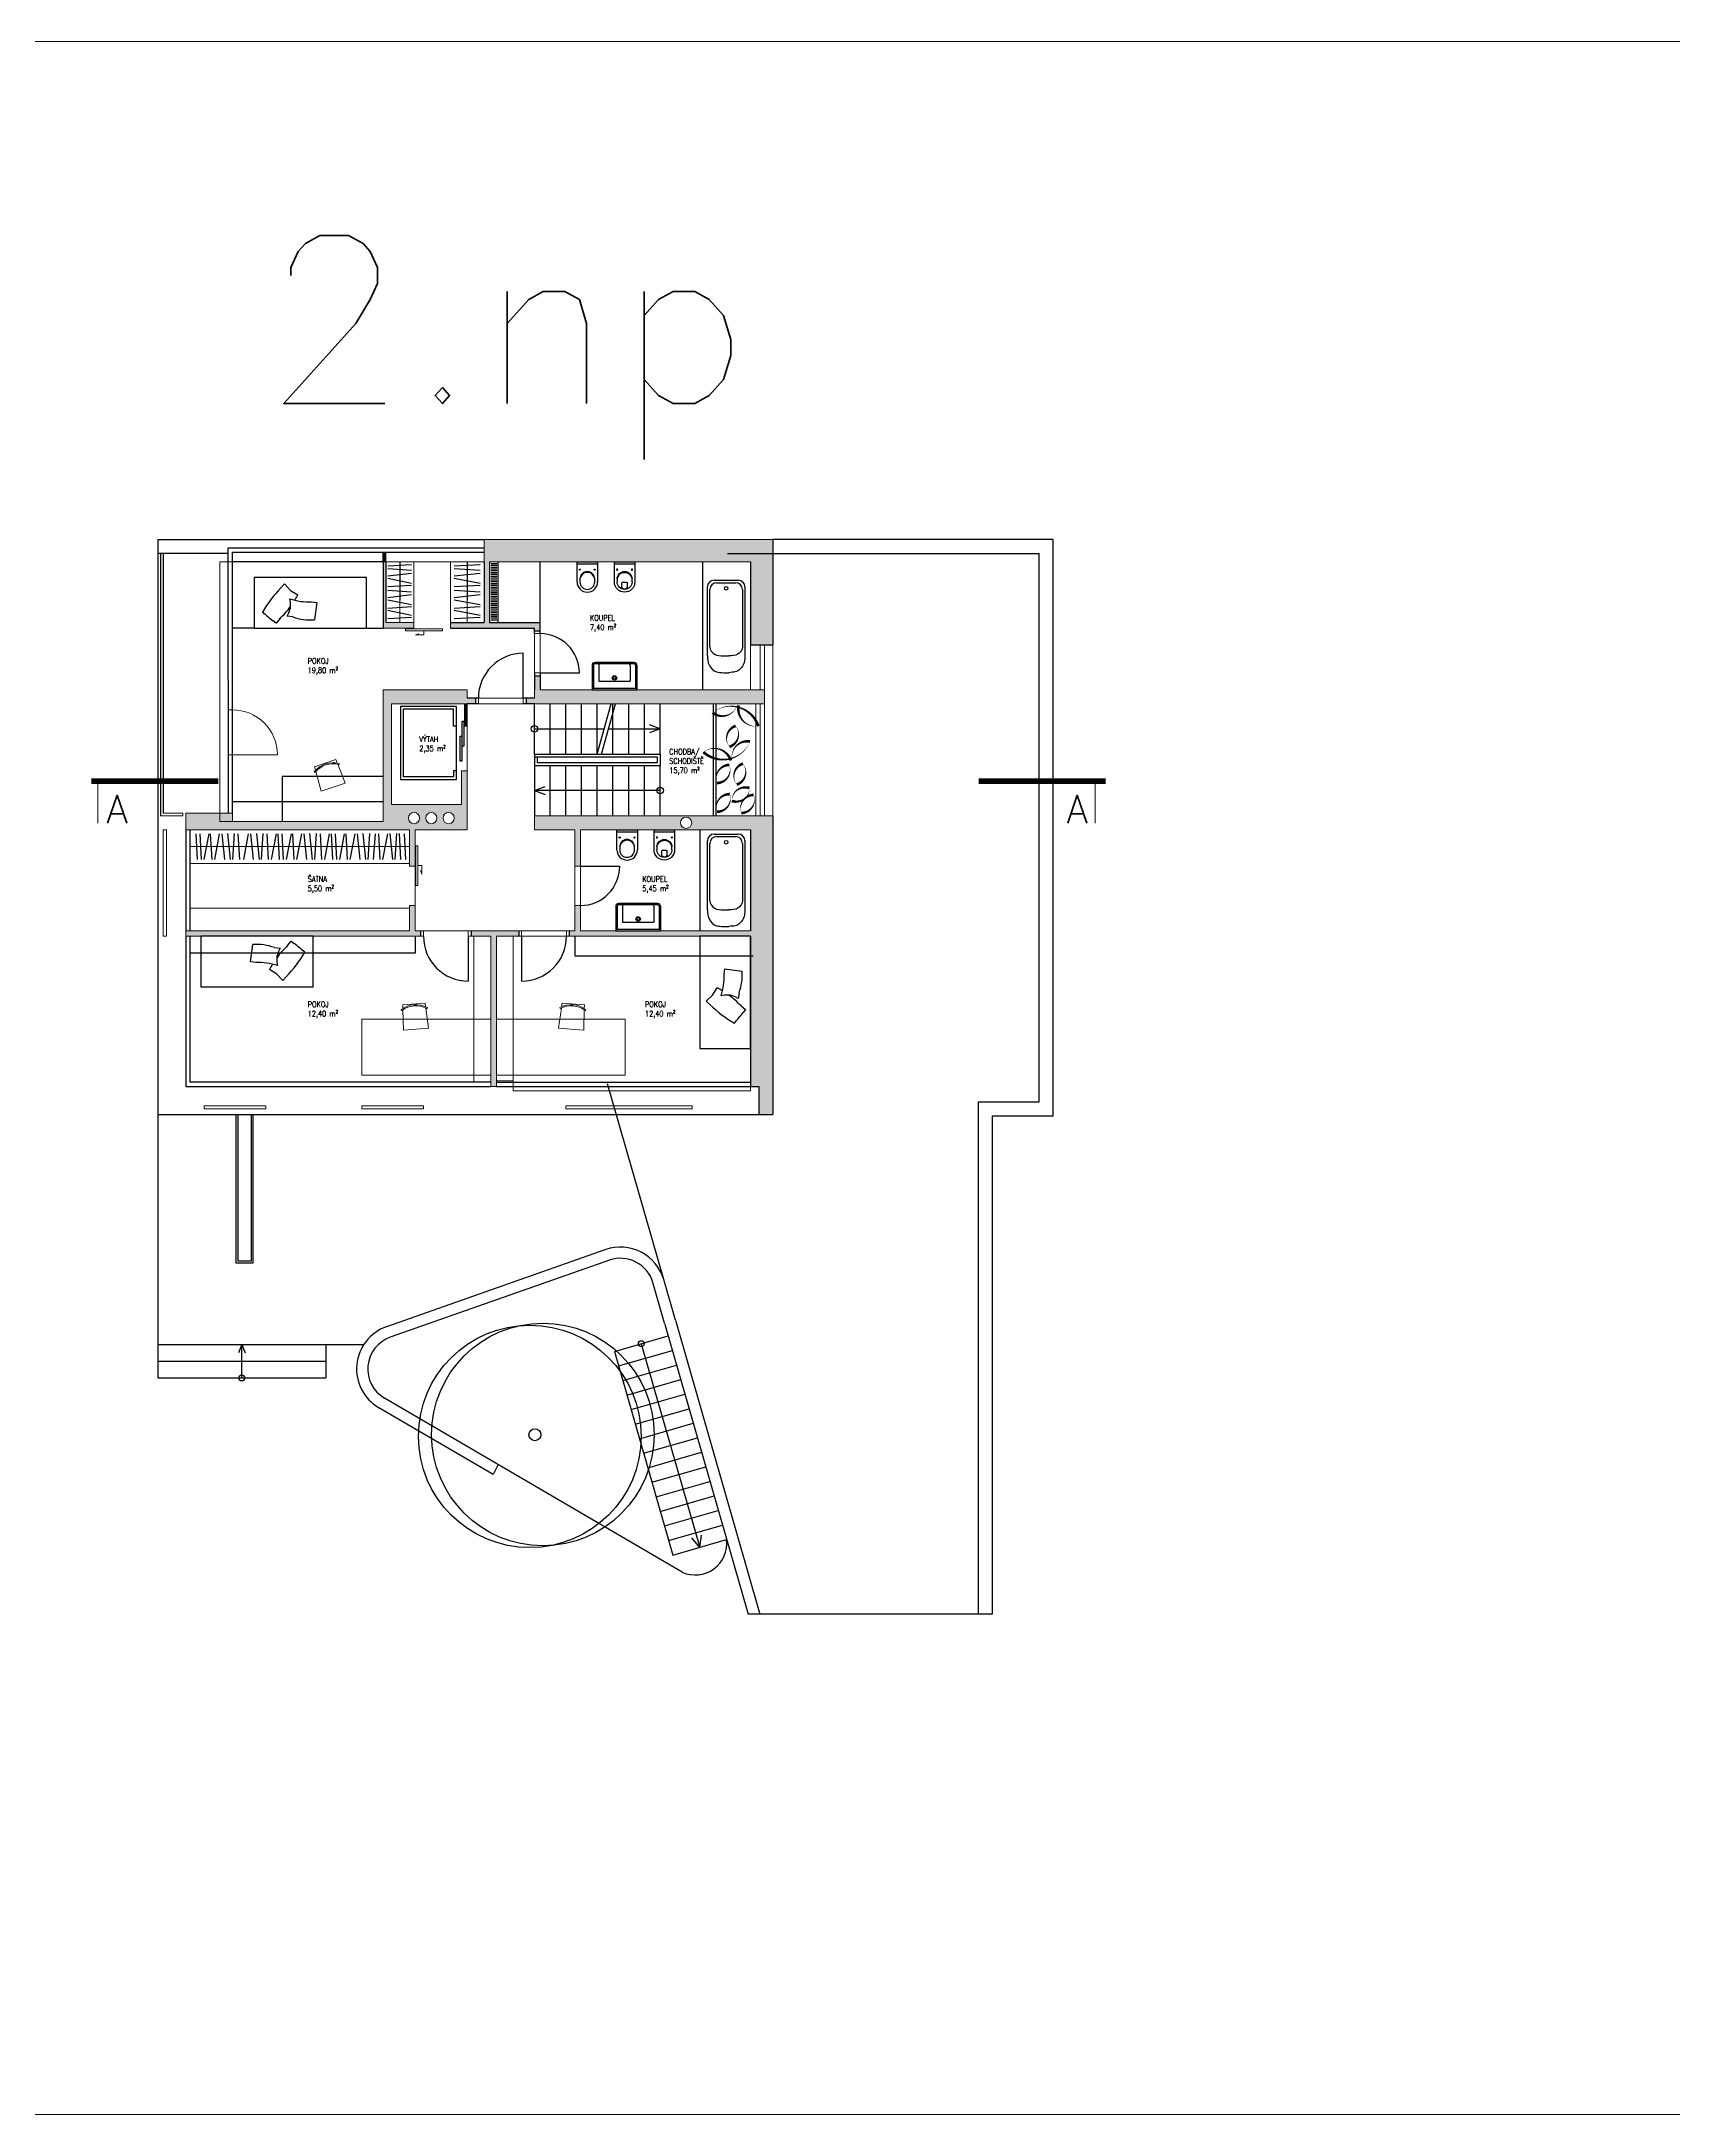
# Model space of a CAD drawing. Header units: metres. Extents: x -442 to 316, y -503 to 125.
# Drawn here: x 36.2 to 65.31, y -29.06 to 7.93 of the extents above; entities that cross this region are included whole.
import ezdxf

# ---------------------------------------------------------------- set-up
doc = ezdxf.new("R2010")
doc.units = ezdxf.units.M
doc.linetypes.add('ČÁRKOVANÁ', pattern=[19.05, 12.7, -6.35])
doc.layers.add('FLOATING-WINDOWS', color=2, linetype='Continuous', plot=False)
for name, color, linetype in [('koty', 4, 'Continuous'), ('nove zdivo akce', 3, 'Continuous'), ('PEN50', 7, 'Continuous'), ('popis', 6, 'Continuous'), ('SRAFA', 251, 'Continuous'), ('SRAFY', 3, 'Continuous'), ('stávající stromy', 86, 'Continuous'), ('zariz.predmety', 203, 'Continuous'), ('ZARIZOVAKY', 251, 'Continuous'), ('ZDIVO', 1, 'Continuous')]:
    doc.layers.add(name, color=color, linetype=linetype)
doc.layers.add('Standard', color=7, linetype='Continuous', lineweight=25)
doc.styles.add('ROMANS', font='romans.shx', dxfattribs={"width": 0.7})

# ---------------------------------------------------------------- blocks, each defined once
blk = doc.blocks.new('WC 540 Starck 3')
at = {"linetype": 'ByBlock'}
for p, q in [((81.017, 94.399), (80.66, 94.399)), ((80.66, 94.349), (80.713, 94.349)), ((80.982, 94.034), (80.982, 94.399)), ((81.017, 94.034), (81.017, 94.399)), ((80.568, 94.265), (80.637, 94.265)), ((80.568, 94.168), (80.637, 94.168)), ((80.657, 94.188), (80.657, 94.245)), ((80.713, 94.084), (80.66, 94.084)), ((80.66, 94.034), (81.017, 94.034))]:
    blk.add_line(p, q, dxfattribs=at)
for centre in [(80.88, 94.348), (80.88, 94.084)]:
    blk.add_circle(centre, 0.0102, dxfattribs=at)
for centre, radius, start, end in [((80.66, 94.216), 0.183, 90, 270), ((80.66, 94.216), 0.133, 90, 270), ((80.713, 94.216), 0.133, 270, 90), ((80.697, 94.216), 0.133, 276.5328, 83.4672), ((80.621, 94.216), 0.09, 165.9057, 194.0943), ((80.568, 94.23), 0.035, 90, 165.9057), ((80.568, 94.203), 0.035, 194.0943, 270), ((80.637, 94.245), 0.02, 360, 90), ((80.637, 94.188), 0.02, 270, 0)]:
    blk.add_arc(centre, radius, start, end, dxfattribs=at)
blk = doc.blocks.new('zidle450-p')
at = {"lineweight": 0}
for p, q in [((0.096, 0.228), (0.087, 0.233)), ((0.096, -0.228), (0.087, -0.233))]:
    blk.add_line(p, q, dxfattribs=at)
for points in [[(0.064, 0.204), (0, 0.2), (0, -0.2), (0.064, -0.204)], [(0.088, -0.205), (0.45, -0.225), (0.45, 0.225), (0.088, 0.205)]]:
    blk.add_lwpolyline(points, dxfattribs=at)
for centre, radius, start, end in [((0.45, 0), 0.436, 147.9324, 212.0676), ((0.45, 0), 0.416, 147.9482, 212.0518), ((0.085, 0.229), 0.005, 57.2679, 147.9324), ((0.093, 0.223), 0.005, 327.9482, 57.2679), ((0.085, -0.229), 0.005, 212.0676, 302.7321), ((0.093, -0.223), 0.005, 302.7321, 32.0518)]:
    blk.add_arc(centre, radius, start, end, dxfattribs=at)

msp = doc.modelspace()

# ---------------------------------------------------------------- hatches: boundary and pattern name
at = {"layer": 'koty', "linetype": 'Continuous', "lineweight": 0}
h = msp.add_hatch(dxfattribs=at)
h.set_pattern_fill('ANGLE', color=256, style=0)
h.set_pattern_definition([(0, (0, 0), (0, 6.985), [5.08, -1.905]), (90, (0, 0), (-6.985, 4e-16), [5.08, -1.905])])
h.paths.add_polyline_path([(39.670321, -12.062585), (38.769012, -12.062585), (38.769012, -12.962585), (38.769012, -13.388423), (39.670321, -13.388423)])
at = {"layer": 'SRAFA', "linetype": 'Continuous', "lineweight": 0}
for points in [[(44.094414, -0.955777), (44.094414, -1.355777), (44.094414, -2.435763), (43.494414, -2.435763), (43.494414, -2.535763), (44.994414, -2.535763), (44.994414, -2.585777), (45.094414, -2.585777), (45.094414, -2.435763), (44.194414, -2.435763), (44.194414, -1.355777), (48.844414, -1.355777), (48.844414, -2.835777), (49.244414, -2.835777), (49.244414, -0.955777), (46.134414, -0.955777)], [(42.344414, -1.180777), (42.294414, -1.180777), (42.294414, -1.355777), (42.344414, -1.355777)], [(42.844414, -2.435763), (42.344414, -2.435763), (42.344414, -1.355777), (42.294414, -1.355777), (42.294414, -2.535763), (42.844414, -2.535763)], [(44.994414, -3.385777), (44.994414, -3.635777), (44.994414, -3.785777), (44.844414, -3.785777), (44.844414, -3.885777), (44.994414, -3.885777), (49.094414, -3.885777), (49.094414, -3.635777), (47.944414, -3.635777), (45.094414, -3.635777), (45.094414, -3.385777)], [(43.744414, -4.285777), (43.794414, -4.285777), (43.794414, -3.885777), (43.744414, -3.885777)], [(42.964414, -8.035777), (42.964414, -7.935777), (42.864414, -7.935777), (42.864414, -7.485777), (42.764414, -7.485777), (42.764414, -7.935777), (38.774414, -7.935777), (38.774414, -8.035777)], [(44.314414, -8.035777), (44.714414, -8.035777), (44.714414, -7.935777), (43.864414, -7.935777), (43.864414, -8.035777), (44.214414, -8.035777), (44.214414, -10.515777), (44.214414, -10.715777), (44.314414, -10.715777), (44.314414, -10.515777)]]:
    msp.add_hatch(color=256, dxfattribs=at).paths.add_polyline_path(points)
h = msp.add_hatch(color=256, dxfattribs=at)
h.paths.add_polyline_path([(43.744414, -3.885777), (43.744414, -4.285777), (43.794414, -4.285777), (43.794414, -3.885777), (43.944414, -3.885777), (43.944414, -3.785777), (43.794414, -3.785777), (43.794414, -3.635777), (42.294414, -3.635777), (42.294414, -5.985777), (39.610433, -5.985725), (39.610433, -5.835725), (38.774414, -5.835777), (38.774414, -6.135777), (42.764414, -6.135777), (42.764414, -6.785777), (42.864414, -6.785777), (42.864414, -6.135777), (43.794414, -6.135777), (43.794414, -5.085777), (43.694414, -5.085777), (43.694414, -5.685777), (42.444414, -5.685777), (42.444414, -3.885777)])
h.paths.add_polyline_path([(43.563116, -5.927251, -1), (43.363116, -5.927251, -1)], flags=16)
h.paths.add_polyline_path([(43.255058, -5.927251, -1), (43.055058, -5.927251, -1)], flags=16)
h.paths.add_polyline_path([(42.946047, -5.927251, -1), (42.746047, -5.927251, -1)], flags=16)
h = msp.add_hatch(color=256, dxfattribs=at)
h.paths.add_polyline_path([(44.994414, -5.885777), (44.994414, -6.135777), (45.714414, -6.135777), (45.714414, -6.785777), (45.814414, -6.785777), (45.814414, -6.135777), (48.844414, -6.135777), (48.844414, -7.935777), (45.814414, -7.935777), (45.814414, -7.485777), (45.714414, -7.485777), (45.714414, -7.935777), (45.614414, -7.935777), (45.614414, -8.035777), (48.844414, -8.035777), (48.844414, -10.035777), (48.844414, -10.715777), (48.994414, -10.715777), (48.994414, -11.215777), (49.244414, -11.215777), (49.244414, -5.885777)])
h.paths.add_polyline_path([(47.797933, -6.010777, -1), (47.597933, -6.010777, -1)], flags=16)
at = {"layer": 'SRAFY', "linetype": 'Continuous', "lineweight": 0}
h = msp.add_hatch(dxfattribs=at)
h.set_pattern_fill('ANSI32', color=256, scale=0.01, style=0)
h.paths.add_polyline_path([(37.011297, -19.285085), (37.011297, -18.940085), (37.236297, -18.940085), (37.236297, -19.285085)], flags=9)
h = msp.add_hatch(dxfattribs=at)
h.set_pattern_fill('ANSI32', color=256, scale=0.01, style=0)
h.paths.add_polyline_path([(39.297821, -20.98987), (39.642821, -20.98987), (39.642821, -21.21487), (39.297821, -21.21487)], flags=9)
h = msp.add_hatch(dxfattribs=at)
h.set_pattern_fill('ANSI32', color=256, scale=0.01, style=0)
h.paths.add_polyline_path([(37.011307, -22.935085), (37.011307, -22.590085), (37.236307, -22.590085), (37.236307, -22.935085)], flags=9)
h = msp.add_hatch(dxfattribs=at)
h.set_pattern_fill('ANSI32', color=256, scale=0.01, style=0)
h.paths.add_polyline_path([(38.781959, -22.935085), (38.781959, -22.590085), (39.006959, -22.590085), (39.006959, -22.935085)], flags=9)

# ---------------------------------------------------------------- linework, layer by layer
at = {"linetype": 'ByBlock'}
for p, q in [((45.754414, -1.713277), (45.754414, -1.355777)), ((45.754414, -1.355777), (46.119414, -1.355777)), ((45.754414, -1.390777), (46.119414, -1.390777)), ((46.119414, -1.355777), (46.119414, -1.713277)), ((45.804414, -1.66066), (45.804414, -1.713277)), ((46.069414, -1.713277), (46.069414, -1.66066)), ((46.463904, -6.493277), (46.463904, -6.135777)), ((46.463904, -6.135777), (46.828904, -6.135777)), ((46.463904, -6.170777), (46.828904, -6.170777)), ((46.828904, -6.135777), (46.828904, -6.493277)), ((46.513904, -6.44066), (46.513904, -6.493277)), ((46.778904, -6.493277), (46.778904, -6.44066))]:
    msp.add_line(p, q, dxfattribs=at)
for centre in [(45.804981, -1.492913), (46.068848, -1.492913), (46.514471, -6.272913), (46.778338, -6.272913)]:
    msp.add_circle(centre, 0.010191, dxfattribs=at)
for centre, radius, start, end in [((45.936914, -1.713277), 0.1825, 180, 0), ((45.936914, -1.66066), 0.1325, 0, 180), ((45.936914, -1.675833), 0.133366, 6.5328162, 173.4671838), ((45.936914, -1.713277), 0.1325, 180, 0), ((46.646404, -6.493277), 0.1825, 180, 0), ((46.646404, -6.44066), 0.1325, 0, 180), ((46.646404, -6.455833), 0.133366, 6.5328162, 173.4671838), ((46.646404, -6.493277), 0.1325, 180, 0)]:
    msp.add_arc(centre, radius, start, end, dxfattribs=at)
at = {"layer": 'FLOATING-WINDOWS', "linetype": 'Continuous', "lineweight": 0}
msp.add_lwpolyline([(-36.830295, 7.929393), (92.34374, 7.929393), (92.34374, -29.056503), (-36.830295, -29.056503)], close=True, dxfattribs=at)
at = {"layer": 'FLOATING-WINDOWS', "linetype": 'Continuous', "lineweight": 0, "flags": 128}
for points in [[(41.229671, -1.355777), (41.229671, -1.355777), (40.494414, -1.355777), (39.384414, -1.355777), (39.384414, -5.985777), (42.294414, -5.985777), (42.294414, -3.635777), (43.794414, -3.635777), (43.794414, -3.785777), (44.994414, -3.785777), (44.994414, -2.535763), (43.494414, -2.535763), (43.494414, -2.435763), (44.094414, -2.435763), (44.094414, -1.355777), (41.229671, -1.355777)], [(44.194414, -1.355777), (44.194414, -2.435763), (45.094414, -2.435763), (45.094414, -3.635777), (48.844414, -3.635777), (48.844414, -1.355777)], [(42.444414, -3.885777), (42.444414, -5.685777), (43.694414, -5.685777), (43.694414, -5.085777), (43.794414, -5.085777), (43.794414, -3.885777)], [(43.794414, -3.885777), (48.941043, -3.885777), (48.944414, -5.885777), (44.994414, -5.885777), (44.994414, -6.135777), (45.714414, -6.135777), (45.714414, -7.935777), (42.864414, -7.935777), (42.864414, -6.135777), (43.794414, -6.135777)], [(45.814414, -6.135777), (45.814414, -6.785777), (45.814414, -7.485777), (45.814414, -7.935777), (48.844414, -7.935777), (48.844414, -6.135777)], [(48.844414, -8.035777), (48.844414, -10.615777), (48.844414, -10.790777), (48.020419, -10.790777), (44.614414, -10.790777), (44.614414, -10.615777), (44.314414, -10.615777), (44.314414, -8.035777)]]:
    msp.add_lwpolyline(points, close=True, dxfattribs=at)
at = {"layer": 'nove zdivo akce', "linetype": 'Continuous'}
for p, q in [((38.274414, -0.955777), (44.094414, -0.955777)), ((38.274414, -0.955777), (38.274414, -1.205777)), ((39.533839, -1.105777), (44.094414, -1.105777)), ((39.534915, -5.835728), (39.533839, -1.105777)), ((38.274414, -1.205777), (38.274414, -11.215777)), ((39.533895, -1.205777), (38.274414, -1.205777)), ((38.324414, -1.205777), (38.324414, -5.885777)), ((38.374414, -1.205777), (38.374414, -5.835777)), ((39.608856, -1.180777), (42.294414, -1.180777)), ((39.609915, -5.835725), (39.608856, -1.180777)), ((42.294414, -1.355777), (39.608896, -1.355978)), ((42.344414, -1.180777), (44.094414, -1.180777)), ((44.994414, -2.585777), (45.094414, -2.585777)), ((44.794414, -3.785777), (44.794414, -2.985777)), ((44.994414, -3.385777), (45.094414, -3.385777)), ((45.094414, -3.335777), (45.794414, -3.335777)), ((42.602153, -3.932629), (42.602153, -5.235777)), ((43.602153, -3.932629), (42.602153, -3.932629)), ((42.652153, -3.982629), (42.652153, -5.185777)), ((43.552153, -3.982629), (42.652153, -3.982629)), ((43.552153, -4.285777), (43.552153, -3.982629)), ((43.602153, -5.235777), (43.602153, -3.932629)), ((43.944414, -3.785777), (43.944414, -3.885777)), ((44.844414, -3.785777), (44.844414, -3.885777)), ((44.994414, -4.785777), (44.994414, -3.885777)), ((45.274414, -4.785777), (45.274414, -3.885777)), ((45.554414, -4.785777), (45.554414, -3.885777)), ((45.834414, -4.785777), (45.834414, -3.885777)), ((46.114414, -4.785777), (46.114414, -3.885777)), ((46.114414, -4.785777), (46.363574, -3.885777)), ((46.192235, -4.785777), (46.441395, -3.885777)), ((46.394414, -4.785777), (46.394414, -3.885777)), ((46.674414, -4.785777), (46.674414, -3.885777)), ((46.674414, -4.785777), (46.674414, -3.885777)), ((46.954414, -4.785777), (46.954414, -3.885777)), ((46.954414, -4.785777), (46.954414, -3.885777)), ((47.234414, -4.785777), (47.234414, -3.885777)), ((47.234414, -4.785777), (47.234414, -3.885777)), ((48.184414, -5.885777), (48.184414, -3.885777)), ((48.234414, -5.885777), (48.234414, -3.885777)), ((43.602153, -4.285777), (43.552153, -4.285777)), ((44.994414, -4.335777), (46.238994, -4.335777)), ((46.316815, -4.335777), (47.234414, -4.335777)), ((47.234414, -4.335777), (47.04298, -4.264495)), ((47.234414, -4.335777), (47.04298, -4.407058)), ((44.994414, -4.785777), (47.234414, -4.785777)), ((44.994414, -4.785777), (44.994414, -4.985777)), ((47.234414, -4.785777), (47.234414, -4.985777)), ((43.602153, -5.085777), (43.552153, -5.085777)), ((43.552153, -5.085777), (43.552153, -5.185777)), ((44.994414, -4.835777), (47.184414, -4.835777)), ((44.994414, -4.985777), (47.234414, -4.985777)), ((44.994414, -4.985777), (44.994414, -5.885777)), ((45.044414, -4.835777), (45.044414, -4.935777)), ((45.044414, -4.935777), (47.184414, -4.935777)), ((45.274414, -5.885777), (45.274414, -4.985777)), ((45.554414, -5.885777), (45.554414, -4.985777)), ((45.834414, -5.885777), (45.834414, -4.985777)), ((46.114414, -5.885777), (46.114414, -4.985777)), ((46.394414, -5.885777), (46.394414, -4.985777)), ((46.674414, -5.885777), (46.674414, -4.985777)), ((46.674414, -5.885777), (46.674414, -4.985777)), ((46.954414, -5.885777), (46.954414, -4.985777)), ((46.954414, -5.885777), (46.954414, -4.985777)), ((47.184414, -4.835777), (47.184414, -4.935777)), ((47.234414, -5.885777), (47.234414, -4.985777)), ((47.234414, -5.885777), (47.234414, -4.985777)), ((42.602153, -5.235777), (43.602153, -5.235777)), ((42.652153, -5.185777), (43.552153, -5.185777)), ((44.994414, -5.435777), (45.185848, -5.364495)), ((47.234414, -5.435777), (44.994414, -5.435777)), ((44.994414, -5.435777), (45.185848, -5.507058)), ((38.774414, -6.135777), (38.774414, -7.935777)), ((38.849414, -6.135777), (38.849414, -7.935777)), ((45.814414, -6.785777), (46.514414, -6.785777)), ((38.774414, -8.035777), (38.774414, -10.715777)), ((38.849414, -8.035777), (38.849414, -10.640777)), ((42.964414, -7.935777), (42.964414, -8.035777)), ((43.814414, -8.035777), (43.814414, -8.835777)), ((43.864414, -7.935777), (43.864414, -8.035777)), ((44.714414, -7.935777), (44.714414, -8.035777)), ((44.764414, -8.035777), (44.764414, -8.835777)), ((45.614414, -7.935777), (45.614414, -8.035777)), ((38.774414, -10.715777), (44.214414, -10.715777)), ((44.214414, -10.640777), (38.849414, -10.640777)), ((44.314414, -10.640777), (48.844414, -10.640777)), ((44.314414, -10.715777), (48.844414, -10.715777)), ((38.274414, -11.215777), (48.994414, -11.215777))]:
    msp.add_line(p, q, dxfattribs=at)
for points in [[(43.73252, -4.643104), (43.705196, -4.643104), (43.705196, -4.197815), (43.73252, -4.197815)], [(43.696952, -4.911242), (43.669628, -4.911242), (43.669628, -4.465953), (43.696952, -4.465953)]]:
    msp.add_lwpolyline(points, close=True, dxfattribs=at)
for centre in [(44.994414, -4.335777), (47.234414, -5.435777)]:
    msp.add_circle(centre, 0.058597, dxfattribs=at)
for centre, radius, start, end in [((45.094414, -3.335777), 0.7, 0, 90), ((44.794414, -3.785777), 0.8, 90, 180), ((45.814414, -6.785777), 0.7, 270, 360), ((43.814414, -8.035777), 0.8, 180, 270), ((44.764414, -8.035777), 0.8, 270, 360)]:
    msp.add_arc(centre, radius, start, end, dxfattribs=at)
at = {"layer": 'PEN50'}
for p, q in [((45.094414, -2.435763), (45.094414, -1.355777)), ((46.022189, -3.200777), (46.022189, -3.635777)), ((46.047189, -3.200777), (46.047189, -3.610777)), ((46.772189, -3.150777), (46.072189, -3.150777)), ((46.772189, -3.175777), (46.072189, -3.175777)), ((46.142189, -3.200777), (46.142189, -3.485777)), ((46.702189, -3.200777), (46.702189, -3.485777)), ((46.797189, -3.200777), (46.797189, -3.610777)), ((46.822189, -3.200777), (46.822189, -3.635777)), ((46.022189, -3.610777), (46.822189, -3.610777)), ((46.022189, -3.635777), (46.822189, -3.635777)), ((46.142189, -3.485777), (46.702189, -3.485777)), ((46.442529, -7.500777), (46.442529, -7.935777)), ((46.467529, -7.500777), (46.467529, -7.910777)), ((47.192529, -7.450777), (46.492529, -7.450777)), ((47.192529, -7.475777), (46.492529, -7.475777)), ((46.562529, -7.500777), (46.562529, -7.785777)), ((47.122529, -7.500777), (47.122529, -7.785777)), ((47.217529, -7.500777), (47.217529, -7.910777)), ((47.242529, -7.500777), (47.242529, -7.935777)), ((46.442529, -7.910777), (47.242529, -7.910777)), ((46.442529, -7.935777), (47.242529, -7.935777)), ((46.562529, -7.785777), (47.122529, -7.785777))]:
    msp.add_line(p, q, dxfattribs=at)
for centre, radius in [((46.422189, -3.425777), 0.04), ((46.422189, -3.425777), 0.025), ((46.842529, -7.725777), 0.04), ((46.842529, -7.725777), 0.025)]:
    msp.add_circle(centre, radius, dxfattribs=at)
for centre, radius, start, end in [((46.072189, -3.200777), 0.05, 90, 180), ((46.072189, -3.200777), 0.025, 90, 180), ((46.167189, -3.200777), 0.025, 90, 180), ((46.677189, -3.200777), 0.025, 0, 90), ((46.772189, -3.200777), 0.05, 0, 90), ((46.772189, -3.200777), 0.025, 0, 90), ((46.492529, -7.500777), 0.05, 90, 180), ((46.492529, -7.500777), 0.025, 90, 180), ((46.587529, -7.500777), 0.025, 90, 180), ((47.097529, -7.500777), 0.025, 0, 90), ((47.192529, -7.500777), 0.05, 0, 90), ((47.192529, -7.500777), 0.025, 0, 90)]:
    msp.add_arc(centre, radius, start, end, dxfattribs=at)
at = {"layer": 'SRAFA', "linetype": 'Continuous', "lineweight": 0}
for p, q in [((42.844414, -1.355777), (42.844414, -2.435763)), ((43.494414, -1.355777), (43.494414, -2.435763)), ((42.590378, -2.035763), (42.590378, -2.435763)), ((43.794414, -2.035763), (43.794414, -2.435763)), ((43.023426, -2.588398), (43.023426, -2.655244)), ((42.874814, -2.655244), (42.931832, -2.637305)), ((43.023426, -2.655244), (42.874814, -2.655244)), ((42.764414, -6.435777), (38.849414, -6.435777)), ((38.849414, -6.735777), (42.764414, -6.735777)), ((42.915745, -6.77361), (42.983799, -6.77361)), ((42.983799, -6.927916), (42.961371, -6.862797)), ((42.983799, -6.77361), (42.983799, -6.927916)), ((38.849414, -7.535777), (42.764414, -7.535777)), ((43.914414, -8.035777), (43.914414, -10.640777)), ((44.614414, -8.035777), (44.614414, -10.640777)), ((41.914414, -9.515777), (44.214414, -9.515777)), ((41.914414, -10.515777), (41.914414, -9.515777)), ((46.614414, -9.515777), (44.314414, -9.515777)), ((46.614414, -10.515777), (46.614414, -9.515777)), ((44.214414, -10.515777), (41.914414, -10.515777)), ((44.314414, -10.515777), (46.614414, -10.515777))]:
    msp.add_line(p, q, dxfattribs=at)
at = {"layer": 'SRAFA', "linetype": 'Continuous'}
for p, q in [((44.320521, -1.388137), (44.220521, -1.388137)), ((44.320521, -1.420616), (44.220521, -1.420616)), ((44.320521, -1.453094), (44.220521, -1.453094)), ((44.344414, -2.435763), (44.344414, -1.355777)), ((44.320521, -1.485573), (44.220521, -1.485573)), ((44.320521, -1.518052), (44.220521, -1.518052)), ((44.320521, -1.550531), (44.220521, -1.550531)), ((44.320521, -1.58301), (44.220521, -1.58301)), ((44.320521, -1.615488), (44.220521, -1.615488)), ((44.320521, -1.647967), (44.220521, -1.647967)), ((44.320521, -1.680446), (44.220521, -1.680446)), ((44.320521, -1.712925), (44.220521, -1.712925)), ((44.320521, -1.745403), (44.220521, -1.745403)), ((44.320521, -1.777882), (44.220521, -1.777882)), ((44.320521, -1.810361), (44.220521, -1.810361)), ((44.320521, -1.84284), (44.220521, -1.84284)), ((44.320521, -1.875318), (44.220521, -1.875318)), ((44.320521, -1.907797), (44.220521, -1.907797)), ((44.320521, -1.940276), (44.220521, -1.940276)), ((44.320521, -1.972755), (44.220521, -1.972755)), ((44.320521, -2.005234), (44.220521, -2.005234)), ((44.320521, -2.037712), (44.220521, -2.037712)), ((44.320521, -2.070191), (44.220521, -2.070191)), ((44.320521, -2.10267), (44.220521, -2.10267)), ((44.320521, -2.135149), (44.220521, -2.135149)), ((44.320521, -2.167627), (44.220521, -2.167627)), ((44.320521, -2.200106), (44.220521, -2.200106)), ((44.320521, -2.232585), (44.220521, -2.232585)), ((44.320521, -2.265064), (44.220521, -2.265064)), ((44.320521, -2.297542), (44.220521, -2.297542)), ((44.320521, -2.330021), (44.220521, -2.330021)), ((44.320521, -2.3625), (44.220521, -2.3625)), ((44.320521, -2.394979), (44.220521, -2.394979))]:
    msp.add_line(p, q, dxfattribs=at)
at = {"layer": 'SRAFA', "linetype": 'Continuous', "lineweight": 0}
for points in [[(42.692279, -2.588398), (43.354574, -2.588398), (43.354574, -2.548559), (42.692279, -2.548559)], [(42.880137, -6.420925), (42.915745, -6.420925), (42.915745, -7.126295), (42.880137, -7.126295)]]:
    msp.add_lwpolyline(points, close=True, dxfattribs=at)
at = {"layer": 'SRAFY', "linetype": 'Continuous', "lineweight": 0}
for p, q in [((42.344414, -1.355777), (44.094414, -1.355777)), ((48.844414, -2.835777), (48.844414, -3.635777)), ((49.019414, -2.835777), (49.019414, -3.635777)), ((49.094414, -2.835777), (49.094414, -3.635777)), ((49.244414, -2.835777), (49.244414, -5.885777)), ((39.534405, -3.995101), (39.609405, -3.995101)), ((49.019414, -3.885777), (49.019414, -5.885777)), ((49.094414, -3.885777), (49.094414, -5.885777)), ((39.534405, -4.795101), (40.409587, -4.795101)), ((38.724414, -5.885777), (38.324414, -5.885777)), ((38.724414, -5.835777), (38.374414, -5.835777)), ((38.724414, -5.885777), (38.724414, -5.835777)), ((38.774414, -7.935777), (38.774414, -8.035777))]:
    msp.add_line(p, q, dxfattribs=at)
at = {"layer": 'SRAFY', "color": 252, "linetype": 'Continuous', "lineweight": 0}
for points in [[(38.374414, -6.135777), (38.374414, -8.035777), (38.430866, -8.035777), (38.430866, -6.135777)], [(39.103629, -11.115777), (40.203629, -11.115777), (40.203629, -11.059324), (39.103629, -11.059324)], [(41.915808, -11.115777), (43.015808, -11.115777), (43.015808, -11.059324), (41.915808, -11.059324)], [(45.554598, -11.115777), (47.804598, -11.115777), (47.804598, -11.059324), (45.554598, -11.059324)]]:
    msp.add_lwpolyline(points, close=True, dxfattribs=at)
at = {"layer": 'SRAFY', "linetype": 'Continuous', "lineweight": 0}
msp.add_arc((39.609587, -4.795101), 0.8, 0, 90.013035, dxfattribs=at)
at = {"layer": 'Standard', "color": 7, "linetype": 'ByBlock'}
for p, q in [((54.244414, -0.956513), (49.244414, -0.955777)), ((54.244414, -11.240777), (54.244414, -0.956513)), ((48.434383, -1.205777), (53.994414, -1.206481)), ((53.994414, -10.990777), (53.994414, -1.206481)), ((54.244414, -8.985777), (54.244414, -2.685777)), ((54.244414, -9.115777), (54.244414, -8.985777)), ((47.298776, -14.159426), (46.296426, -10.665777)), ((52.904414, -10.990777), (52.904414, -20.130238)), ((52.904414, -10.990777), (53.994414, -10.990777)), ((38.274414, -11.215777), (38.274414, -15.315777)), ((53.154414, -11.240777), (53.154414, -20.130238)), ((53.154414, -11.240777), (54.244414, -11.240777)), ((46.26411, -13.625428), (42.356221, -15.001338)), ((46.33053, -13.814077), (42.422641, -15.189987)), ((46.33053, -13.814077), (42.422641, -15.189987)), ((47.314498, -14.939438), (47.106532, -14.214582)), ((47.506742, -14.884282), (47.298776, -14.159426)), ((47.314498, -14.939438), (48.802996, -20.130238)), ((47.506749, -14.884308), (49.011056, -20.130238)), ((38.274414, -15.315777), (41.953874, -15.315777)), ((38.274414, -15.315777), (38.274414, -15.915777)), ((39.774414, -15.315777), (39.714053, -15.464536)), ((39.774414, -15.915777), (39.774414, -15.315777)), ((39.774414, -15.315777), (39.834776, -15.464536)), ((41.274414, -15.315777), (41.274414, -15.915777)), ((46.419058, -15.441256), (47.379402, -15.165777)), ((46.419058, -15.441256), (47.461336, -19.07472)), ((46.493507, -15.700789), (47.45385, -15.42531)), ((46.899229, -15.303513), (47.941508, -18.93698)), ((38.274414, -15.615777), (41.274414, -15.615777)), ((46.567955, -15.960322), (47.528299, -15.684843)), ((38.274414, -15.915777), (41.274414, -15.915777)), ((46.642403, -16.219856), (47.602747, -15.944376)), ((46.716852, -16.479389), (47.677195, -16.203909)), ((44.258002, -17.639856), (42.217955, -16.446459)), ((47.629628, -19.380499), (42.318942, -16.273828)), ((46.7913, -16.738922), (47.751644, -16.463442)), ((46.865749, -16.998455), (47.826092, -16.722975)), ((46.940197, -17.257988), (47.900541, -16.982508)), ((47.014646, -17.517521), (47.974989, -17.242041)), ((44.346131, -17.459703), (44.258245, -17.639358)), ((47.089094, -17.777054), (48.049438, -17.501575)), ((47.163542, -18.036587), (48.123886, -17.761108)), ((47.237991, -18.29612), (48.198334, -18.020641)), ((47.312439, -18.555653), (48.272783, -18.280174)), ((47.386888, -18.815187), (48.347231, -18.539707)), ((47.461336, -19.07472), (48.42168, -18.79924)), ((47.941508, -18.93698), (47.802268, -18.770254)), ((47.941508, -18.93698), (47.971195, -18.721796)), ((53.154414, -20.130238), (48.802996, -20.130238))]:
    msp.add_line(p, q, dxfattribs=at)
at = {"layer": 'Standard', "linetype": 'ByBlock'}
for p, q in [((47.994414, -3.635777), (47.994414, -1.355777)), ((48.07814, -3.032277), (48.07814, -1.802278)), ((48.12314, -2.872278), (48.12314, -1.847278)), ((48.19814, -1.682278), (48.62814, -1.682278)), ((48.24314, -1.727278), (48.58314, -1.727278)), ((48.70314, -1.847278), (48.70314, -2.872278)), ((48.74814, -1.802278), (48.74814, -3.032277)), ((48.36314, -3.032277), (48.46314, -3.032277)), ((48.36314, -3.332278), (48.46314, -3.332278)), ((47.944414, -6.135777), (47.944414, -7.935777)), ((48.19814, -6.21214), (48.62814, -6.21214)), ((48.24314, -6.25714), (48.58314, -6.25714)), ((48.07814, -7.562139), (48.07814, -6.33214)), ((48.12314, -7.40214), (48.12314, -6.37714)), ((48.70314, -6.37714), (48.70314, -7.40214)), ((48.74814, -6.33214), (48.74814, -7.562139)), ((48.36314, -7.562139), (48.46314, -7.562139)), ((48.36314, -7.86214), (48.46314, -7.86214))]:
    msp.add_line(p, q, dxfattribs=at)
at = {"layer": 'Standard', "color": 7, "linetype": 'ByBlock'}
for points in [[(39.974414, -11.215777), (39.974414, -13.865777), (39.674414, -13.865777), (39.674414, -11.215777)], [(39.939414, -11.215777), (39.939414, -13.830777), (39.709414, -13.830777), (39.709414, -11.215777)]]:
    msp.add_lwpolyline(points, dxfattribs=at)
at = {"layer": 'Standard', "linetype": 'ByBlock'}
for centre in [(48.41314, -1.827278), (48.41314, -6.35714)]:
    msp.add_circle(centre, 0.032, dxfattribs=at)
at = {"layer": 'Standard', "color": 7, "linetype": 'ByBlock'}
for centre in [(46.899229, -15.303513), (39.774414, -15.915777)]:
    msp.add_circle(centre, 0.052275, dxfattribs=at)
at = {"layer": 'Standard', "linetype": 'ByBlock'}
for centre, start, end in [((48.19814, -1.802278), 90, 180), ((48.24314, -1.847278), 90, 180), ((48.58314, -1.847278), 0, 90), ((48.62814, -1.802278), 0, 90), ((48.19814, -6.33214), 90, 180), ((48.24314, -6.37714), 90, 180), ((48.58314, -6.37714), 0, 90), ((48.62814, -6.33214), 0, 90)]:
    msp.add_arc(centre, 0.12, start, end, dxfattribs=at)
at = {"layer": 'Standard', "color": 7, "linetype": 'ByBlock'}
for centre, radius, start, end in [((46.529792, -14.380023), 0.8, 16.0058142, 109.3964151), ((46.529792, -14.380023), 0.6, 16.0058142, 109.3964151), ((46.529792, -14.380023), 0.6, 16.0058142, 109.3964151), ((42.621902, -15.755933), 0.8, 109.3964151, 239.67301), ((42.621902, -15.755933), 0.6, 109.3964151, 239.67301), ((47.860954, -18.865441), 0.56462, 245.8138997, 6.7333461)]:
    msp.add_arc(centre, radius, start, end, dxfattribs=at)
at = {"layer": 'Standard', "linetype": 'ByBlock'}
for points, start_tangent, end_tangent in [([(48.12314, -2.872278), (48.20509, -3.001961), (48.36314, -3.032277)], (0.024992191, -0.999687646), (1, 0)), ([(48.70314, -2.872278), (48.621189, -3.001961), (48.46314, -3.032277)], (-0.024992191, -0.999687646), (-1, 0)), ([(48.07814, -3.032277), (48.109968, -3.193979), (48.24155, -3.317617), (48.36314, -3.332278)], (0.013941622, -0.999902811), (0.983820112, -0.179159112)), ([(48.74814, -3.032277), (48.716311, -3.193979), (48.574729, -3.317617), (48.46314, -3.332278)], (-0.013941622, -0.999902811), (-0.963516492, -0.267648969)), ([(48.07814, -7.562139), (48.109968, -7.723841), (48.24155, -7.847478), (48.36314, -7.86214)], (0.013941622, -0.999902811), (0.983820112, -0.179159112)), ([(48.12314, -7.40214), (48.20509, -7.531822), (48.36314, -7.562139)], (0.024992191, -0.999687646), (1, 0)), ([(48.70314, -7.40214), (48.621189, -7.531822), (48.46314, -7.562139)], (-0.024992191, -0.999687646), (-1, 0)), ([(48.74814, -7.562139), (48.716311, -7.723841), (48.574729, -7.847478), (48.46314, -7.86214)], (-0.013941622, -0.999902811), (-0.963516492, -0.267648969))]:
    msp.add_spline(points, degree=3, dxfattribs=dict(at, start_tangent=start_tangent, end_tangent=end_tangent))
at = {"layer": 'stávající stromy', "linetype": 'Continuous'}
for centre, radius in [((44.911399, -16.95714), 1.985167), ((45.144806, -16.923781), 1.985167), ((45.001964, -16.928151), 0.105953)]:
    msp.add_circle(centre, radius, dxfattribs=at)
at = {"layer": 'zariz.predmety', "color": 253, "linetype": 'Continuous', "ltscale": 0.001}
for points in [[(48.987816, -4.286079, 0, 0, -0.520567051), (48.987816, -4.286079, 0, 0.05, -0.520567051), (48.635361, -3.916319, 0, 0.05, -0.520567051), (48.604602, -3.923911, 0, 0.05, -0.520567051), (48.170873, -4.04402, 0, 0.05, -0.520567051), (48.987816, -4.286079, 0.05, 0.05, 0)], [(48.472252, -4.654451, 0, 0, -0.520567051), (48.472252, -4.654451, 0, 0.05, -0.520567051), (48.582701, -4.281479, 0, 0.05, -0.520567051), (48.472252, -4.654451, 0.05, 0.05, 0)], [(48.007582, -4.749206, 0, 0, -0.520567051), (48.007582, -4.749206, 0, 0.05, -0.520567051), (48.495944, -4.899037, 0, 0.05, -0.520567051), (48.519046, -4.877356, 0, 0.05, -0.520567051), (48.838418, -4.560262, 0, 0.05, -0.520567051), (48.007582, -4.749206, 0.05, 0.05, 0)], [(48.251071, -5.30064, 0, 0, -0.520567051), (48.251071, -5.30064, 0, 0.05, -0.520567051), (48.468322, -4.97798, 0, 0.05, -0.520567051), (48.251071, -5.30064, 0.05, 0.05, 0)], [(48.601401, -5.328417, 0, 0, -0.520567051), (48.601401, -5.328417, 0, 0.05, -0.520567051), (48.711851, -4.955444, 0, 0.05, -0.520567051), (48.601401, -5.328417, 0.05, 0.05, 0)], [(48.248324, -5.812874, 0, 0, -0.520567051), (48.248324, -5.812874, 0, 0.05, -0.520567051), (48.478269, -5.499133, 0, 0.05, -0.520567051), (48.248324, -5.812874, 0.05, 0.05, 0)], [(48.515011, -5.621195, 0, 0, -0.520567051), (48.515011, -5.621195, 0, 0.05, -0.520567051), (48.828485, -5.390887, 0, 0.05, -0.520567051), (48.515011, -5.621195, 0.05, 0.05, 0)], [(48.685123, -5.836042, 0, 0, -0.520567051), (48.685123, -5.836042, 0, 0.05, -0.520567051), (48.902374, -5.513382, 0, 0.05, -0.520567051), (48.685123, -5.836042, 0.05, 0.05, 0)]]:
    msp.add_lwpolyline(points, format="xyseb", close=True, dxfattribs=at)
at = {"layer": 'ZARIZOVAKY', "linetype": 'Continuous'}
for p, q in [((42.800273, -1.407225), (42.379013, -1.432141)), ((42.800273, -1.509209), (42.379209, -1.478781)), ((42.590378, -1.355777), (42.590378, -2.035763)), ((44.022962, -1.407225), (43.562766, -1.432141)), ((44.022962, -1.509209), (43.562962, -1.478781)), ((43.794414, -1.355777), (43.794414, -2.035763)), ((42.379209, -1.603123), (42.800273, -1.555322)), ((42.800999, -1.777963), (42.379739, -1.80288)), ((42.379935, -1.646331), (42.800821, -1.733963)), ((43.562962, -1.603123), (44.022962, -1.555322)), ((44.023688, -1.777963), (43.563492, -1.80288)), ((43.563688, -1.646331), (44.02351, -1.733963)), ((42.800999, -1.89423), (42.379935, -1.863802)), ((42.379935, -1.988144), (42.800999, -1.940343)), ((42.379935, -2.217624), (42.800821, -2.305256)), ((42.801725, -2.160089), (42.380465, -2.185006)), ((42.380661, -2.030433), (42.801547, -2.118065)), ((44.023688, -1.89423), (43.563688, -1.863802)), ((43.563688, -1.988144), (44.023688, -1.940343)), ((43.563688, -2.217624), (44.02351, -2.305256)), ((44.024414, -2.160089), (43.564218, -2.185006)), ((43.564414, -2.030433), (44.024236, -2.118065)), ((39.996496, -2.535763), (39.60969, -2.535722)), ((40.387246, -2.447635), (40.334167, -2.409551)), ((40.450839, -2.370021), (40.387246, -2.447635)), ((40.585793, -2.321419), (40.611966, -2.266419)), ((40.685175, -2.335252), (40.585793, -2.321419)), ((41.996496, -2.535763), (42.294414, -2.535763)), ((42.800999, -2.349256), (42.379739, -2.374173)), ((44.023688, -2.349256), (43.563492, -2.374173)), ((42.294414, -5.185777), (40.494414, -5.185777)), ((40.494414, -5.185777), (40.494414, -5.985777)), ((42.294414, -5.635777), (39.610415, -5.635534)), ((38.983662, -6.665777), (38.958745, -6.205581)), ((39.055045, -6.665051), (39.030128, -6.204855)), ((39.186677, -6.205051), (39.099045, -6.664873)), ((39.244211, -6.665777), (39.219295, -6.205581)), ((39.373868, -6.205777), (39.286236, -6.665599)), ((39.416157, -6.205051), (39.463958, -6.665051)), ((39.518015, -6.204325), (39.565816, -6.664325)), ((39.611929, -6.664325), (39.642357, -6.204325)), ((39.737651, -6.665051), (39.712734, -6.204855)), ((39.889853, -6.205777), (39.802221, -6.665599)), ((39.932142, -6.205051), (39.979943, -6.665051)), ((40.034, -6.204325), (40.081801, -6.664325)), ((40.127914, -6.664325), (40.158342, -6.204325)), ((40.253636, -6.665051), (40.228719, -6.204855)), ((40.385268, -6.205051), (40.297636, -6.664873)), ((40.449573, -6.665777), (40.424656, -6.205581)), ((40.520956, -6.665051), (40.496039, -6.204855)), ((40.652588, -6.205051), (40.564956, -6.664873)), ((40.710122, -6.665777), (40.685205, -6.205581)), ((40.839779, -6.205777), (40.752147, -6.665599)), ((40.882068, -6.205051), (40.929869, -6.665051)), ((40.983926, -6.204325), (41.031726, -6.664325)), ((41.07784, -6.664325), (41.108267, -6.204325)), ((41.203561, -6.665051), (41.178645, -6.204855)), ((41.335194, -6.205051), (41.247562, -6.664873)), ((41.399498, -6.665777), (41.374582, -6.205581)), ((41.470881, -6.665051), (41.445964, -6.204855)), ((41.602514, -6.205051), (41.514882, -6.664873)), ((41.660048, -6.665777), (41.635131, -6.205581)), ((41.789704, -6.205777), (41.702073, -6.665599)), ((41.831993, -6.205051), (41.879794, -6.665051)), ((41.933851, -6.204325), (41.981652, -6.664325)), ((42.027765, -6.664325), (42.058193, -6.204325)), ((42.125908, -6.665051), (42.156335, -6.205051)), ((42.241385, -6.665051), (42.216468, -6.204855)), ((42.373017, -6.205051), (42.285385, -6.664873)), ((42.416225, -6.204325), (42.464026, -6.664325)), ((42.510139, -6.664325), (42.540567, -6.204325)), ((42.612123, -6.664325), (42.587207, -6.204129)), ((42.700935, -6.665051), (42.676018, -6.204855)), ((40.592229, -8.201519), (40.655823, -8.123905)), ((40.655823, -8.123905), (40.708901, -8.161989)), ((42.864414, -8.035777), (42.864414, -8.335777)), ((45.714414, -8.035777), (45.714414, -8.385777)), ((42.864414, -8.335777), (38.849414, -8.335777)), ((40.357894, -8.236288), (40.457276, -8.250121)), ((40.457276, -8.250121), (40.431103, -8.305121)), ((45.714414, -8.385777), (48.894414, -8.385777)), ((48.63007, -9.143079), (48.57507, -9.116907)), ((48.643903, -9.043698), (48.63007, -9.143079)), ((48.678672, -9.278033), (48.756286, -9.341626)), ((48.756286, -9.341626), (48.718202, -9.394705))]:
    msp.add_line(p, q, dxfattribs=at)
for points in [[(39.996496, -1.635763), (39.996496, -2.535763), (41.996496, -2.535763), (41.996496, -1.635763)], [(41.046573, -8.935777), (41.046573, -8.035777), (39.046573, -8.035777), (39.046573, -8.935777)], [(47.944414, -10.035777), (48.844414, -10.035777), (48.844414, -8.035777), (47.944414, -8.035777)]]:
    msp.add_lwpolyline(points, close=True, dxfattribs=at)
for points in [[(40.473483, -1.821298), (40.534691, -1.746597), (40.640625, -1.863202), (40.775785, -1.944138)], [(41.019583, -2.067106), (41.115236, -2.08042), (41.072266, -2.389131)], [(40.023485, -8.504434), (39.927833, -8.49112), (39.970802, -8.182408)], [(40.569585, -8.750241), (40.508378, -8.824943), (40.402444, -8.708338), (40.267284, -8.627402)], [(48.375757, -8.709289), (48.389071, -8.613636), (48.697782, -8.656606)], [(48.12995, -9.255389), (48.055248, -9.194182), (48.171853, -9.088248), (48.252789, -8.953087)]]:
    msp.add_lwpolyline(points, dxfattribs=at)
for centre, radius, start, end in [((41.811191, -3.181807), 1.907995, 134.5158502, 150.7697566), ((39.252609, -1.118874), 1.732376, 313.7623667, 323.4240434), ((40.300949, -2.118416), 0.344436, 334.5517112, 17.8727188), ((40.958049, -1.07809), 0.990929, 250.5915221, 273.5602125), ((39.252609, -1.118874), 1.732376, 327.8803916, 331.5509577), ((43.350993, 1.338165), 4.811092, 228.2304743, 231.1667283), ((41.003641, -1.464714), 0.926961, 249.9060932, 274.2456414), ((40.039428, -9.106825), 0.926961, 69.9060932, 94.2456414), ((40.08502, -9.49345), 0.990929, 70.5915221, 93.5602125), ((40.74212, -8.453124), 0.344436, 154.5517112, 197.8727188), ((41.79046, -9.452666), 1.732376, 133.7623667, 143.4240434), ((39.231878, -7.389733), 1.907995, 314.5158502, 330.7697566), ((37.692076, -11.909704), 4.811092, 48.2304743, 51.1667283), ((41.79046, -9.452666), 1.732376, 147.8803916, 151.5509577), ((47.386741, -8.770823), 0.990929, 340.5915221, 3.5602125), ((47.773366, -8.725231), 0.926961, 339.9060932, 4.2456414), ((47.427525, -10.476263), 1.732376, 57.8803916, 61.5509577), ((48.427067, -9.427923), 0.344436, 64.5517112, 107.8727188), ((47.427525, -10.476263), 1.732376, 43.7623667, 53.4240434), ((49.490458, -7.917681), 1.907995, 224.5158502, 240.7697566), ((44.970486, -6.377879), 4.811092, 318.2304743, 321.1667283)]:
    msp.add_arc(centre, radius, start, end, dxfattribs=at)
at = {"layer": 'ZDIVO', "linetype": 'Continuous', "lineweight": 0}
for p, q in [((44.094414, -0.955777), (46.134414, -0.955777)), ((44.094414, -1.355777), (44.094414, -0.955777)), ((46.134414, -0.955777), (49.244414, -0.955777)), ((44.194414, -1.355777), (46.134414, -1.355777)), ((46.134414, -1.355777), (48.844414, -1.355777)), ((42.844414, -2.535763), (42.294414, -2.535763)), ((42.344414, -2.435763), (42.844414, -2.435763)), ((42.844414, -2.435763), (42.844414, -2.535763)), ((43.494414, -2.435763), (43.494414, -2.535763)), ((44.994414, -2.635777), (45.094414, -2.635777)), ((42.294414, -3.635777), (42.294414, -5.985777)), ((42.294414, -3.635777), (43.794414, -3.635777)), ((43.794414, -3.635777), (43.794414, -3.785777)), ((44.994414, -3.335777), (45.094414, -3.335777)), ((44.994414, -3.635777), (44.994414, -3.785777)), ((45.094414, -3.635777), (47.944414, -3.635777)), ((47.944414, -3.635777), (49.094414, -3.635777)), ((49.094414, -3.635777), (49.094414, -3.885777)), ((43.744414, -3.885777), (42.444414, -3.885777)), ((42.444414, -3.885777), (42.444414, -5.685777)), ((43.744414, -3.885777), (43.744414, -4.285777)), ((43.794414, -3.785777), (43.994414, -3.785777)), ((43.794414, -3.885777), (43.794414, -4.285777)), ((43.994414, -3.785777), (43.994414, -3.885777)), ((44.794414, -3.785777), (44.794414, -3.885777)), ((44.794414, -3.785777), (44.994414, -3.785777)), ((44.994414, -3.885777), (49.094414, -3.885777)), ((43.744414, -4.285777), (43.794414, -4.285777)), ((43.794414, -5.085777), (43.694414, -5.085777)), ((43.694414, -5.085777), (43.694414, -5.685777)), ((43.794414, -5.085777), (43.694414, -5.085777)), ((43.794414, -5.085777), (43.794414, -6.135777)), ((37.207975, -6.015451), (37.207975, -5.268539)), ((54.991792, -6.015451), (54.991792, -5.268539)), ((39.610433, -5.835725), (38.774414, -5.835777)), ((38.774414, -6.135777), (38.774414, -5.835777)), ((39.610433, -5.835725), (39.610433, -5.985725)), ((43.694414, -5.685777), (42.444414, -5.685777)), ((44.994414, -5.885777), (49.244414, -5.885777)), ((44.994414, -5.885777), (44.994414, -6.135777)), ((38.774414, -6.135777), (42.764414, -6.135777)), ((42.294414, -5.985777), (39.610433, -5.985725)), ((42.764414, -6.135777), (42.764414, -6.785777)), ((42.864414, -6.135777), (42.864414, -6.785777)), ((42.864414, -6.135777), (43.794414, -6.135777)), ((44.994414, -6.135777), (45.714414, -6.135777)), ((45.714414, -6.135777), (45.714414, -6.785777)), ((45.814414, -6.135777), (48.844414, -6.135777)), ((45.814414, -6.135777), (45.814414, -6.785777)), ((42.764414, -6.785777), (42.864414, -6.785777)), ((45.714414, -6.785777), (45.814414, -6.785777)), ((42.764414, -7.485777), (42.764414, -7.935777)), ((42.764414, -7.485777), (42.864414, -7.485777)), ((42.864414, -7.485777), (42.864414, -7.935777)), ((42.864414, -7.935777), (42.864414, -7.485777)), ((45.714414, -7.485777), (45.714414, -7.935777)), ((45.714414, -7.485777), (45.814414, -7.485777)), ((45.814414, -7.485777), (45.814414, -7.935777)), ((38.774414, -7.935777), (42.764414, -7.935777)), ((43.014414, -8.035777), (38.774414, -8.035777)), ((42.864414, -7.935777), (43.014414, -7.935777)), ((43.014414, -7.935777), (43.014414, -8.035777)), ((44.764414, -7.935777), (43.814414, -7.935777)), ((43.814414, -7.935777), (43.814414, -8.035777)), ((44.214414, -8.035777), (43.814414, -8.035777)), ((44.214414, -8.035777), (44.214414, -10.515777)), ((44.314414, -8.035777), (44.314414, -10.515777)), ((44.764414, -8.035777), (44.314414, -8.035777)), ((44.764414, -7.935777), (44.764414, -8.035777)), ((45.564414, -7.935777), (45.714414, -7.935777)), ((45.564414, -7.935777), (45.564414, -8.035777)), ((48.844414, -8.035777), (45.564414, -8.035777)), ((45.814414, -7.935777), (48.844414, -7.935777)), ((44.214414, -10.515777), (44.214414, -10.715777)), ((44.214414, -10.715777), (44.314414, -10.715777)), ((44.314414, -10.515777), (44.314414, -10.715777))]:
    msp.add_line(p, q, dxfattribs=at)
at = {"layer": 'ZDIVO', "linetype": 'Continuous'}
for p, q in [((49.244414, -0.955777), (49.244414, -2.835777)), ((42.294414, -1.355777), (42.294414, -1.180777)), ((42.294414, -1.180777), (42.344414, -1.180777)), ((42.294414, -1.355777), (42.294414, -2.535763)), ((42.344414, -1.355777), (42.344414, -1.180777)), ((42.344414, -1.355777), (42.344414, -2.435763)), ((44.094414, -1.355777), (44.094414, -2.435763)), ((44.194414, -1.355777), (44.194414, -2.435763)), ((48.844414, -1.355777), (48.844414, -2.835777)), ((43.494414, -2.435763), (44.094414, -2.435763)), ((43.494414, -2.535763), (44.994414, -2.535763)), ((44.194414, -2.435763), (45.094414, -2.435763)), ((44.994414, -2.635777), (44.994414, -2.535763)), ((45.094414, -2.635777), (45.094414, -2.435763)), ((48.844414, -2.835777), (49.244414, -2.835777)), ((44.994414, -3.335777), (44.994414, -3.635777)), ((45.094414, -3.335777), (45.094414, -3.635777)), ((43.994414, -3.785777), (43.794414, -3.785777)), ((43.994414, -3.885777), (43.794414, -3.885777)), ((44.994428, -3.785777), (44.794414, -3.785777)), ((44.994414, -3.885777), (44.794414, -3.885777)), ((49.244414, -5.885777), (49.244414, -11.215777)), ((48.844414, -6.135777), (48.844414, -7.935777)), ((48.844414, -8.035777), (48.844414, -10.715777)), ((48.844414, -10.715777), (48.994414, -10.715777)), ((48.994414, -10.715777), (48.994414, -11.215777)), ((48.994414, -11.215777), (49.244414, -11.215777))]:
    msp.add_line(p, q, dxfattribs=at)
at = {"layer": 'ZDIVO', "linetype": 'ČÁRKOVANÁ', "lineweight": 0, "ltscale": 0.01, "const_width": 0.1, "flags": 128}
for points in [[(37.090625, -5.268539), (39.353331, -5.268539)], [(52.91831, -5.268539), (55.181016, -5.268539)]]:
    msp.add_lwpolyline(points, dxfattribs=at)
at = {"layer": 'ZDIVO', "linetype": 'Continuous', "lineweight": 0}
for centre in [(42.846047, -5.927251), (43.155058, -5.927251), (43.463116, -5.927251), (47.697933, -6.010777)]:
    msp.add_circle(centre, 0.1, dxfattribs=at)

# ---------------------------------------------------------------- block references
at = {"linetype": 'Continuous', "xscale": -1, "rotation": 270}
for p in [(-47.614241, -82.373238), (-46.904751, -87.153238)]:
    msp.add_blockref('WC 540 Starck 3', p, dxfattribs=at)
at = {"layer": 'ZARIZOVAKY', "xscale": -1}
for p, rotation in [((41.263381, -4.946882), 108.3526966634665), ((42.843942, -9.243553), 94.60063209119139)]:
    msp.add_blockref('zidle450-p', p, dxfattribs=dict(at, rotation=rotation))
at = {"layer": 'ZARIZOVAKY', "rotation": 265.3993679088086}
msp.add_blockref('zidle450-p', (45.684887, -9.243553), dxfattribs=at)

# ---------------------------------------------------------------- texts
at = {"layer": 'FLOATING-WINDOWS', "linetype": 'ČÁRKOVANÁ', "ltscale": 0.0075, "style": 'ROMANS'}
msp.add_text('2.np', height=3, dxfattribs=at).set_placement((40.137282, 1.468358))
at = {"layer": 'popis', "linetype": 'Continuous', "char_height": 0.1, "width": 3.41806532, "attachment_point": 1, "style": 'ROMANS'}
for s, insert in [('KOUPEL\\P7,40 m²', (45.983243, -2.304292)), ('POKOJ\\P19,80 m²', (40.950254, -3.072943)), ('VÝTAH\\P2,35 m²', (42.940839, -4.468209)), ('CHODBA/\\PSCHODIŠTĚ\\P15,70 m²', (47.398881, -4.691806)), ('ŠATNA\\P5,50 m²', (40.950254, -6.965422)), ('KOUPEL\\P5,45 m²', (46.917563, -6.965422)), ('POKOJ\\P12,40 m²', (40.950254, -9.199079)), ('POKOJ\\P12,40 m²', (46.964906, -9.199079))]:
    msp.add_mtext(s, dxfattribs=dict(at, insert=insert))
at = {"layer": 'ZDIVO', "linetype": 'Continuous', "lineweight": 0, "char_height": 0.5, "width": 0.96846127, "attachment_point": 1}
for insert in [(37.360709, -5.515451), (54.482909, -5.515451)]:
    msp.add_mtext('{\\Fromans|c238;A}', dxfattribs=dict(at, insert=insert))

doc.saveas('drawing.dxf')
